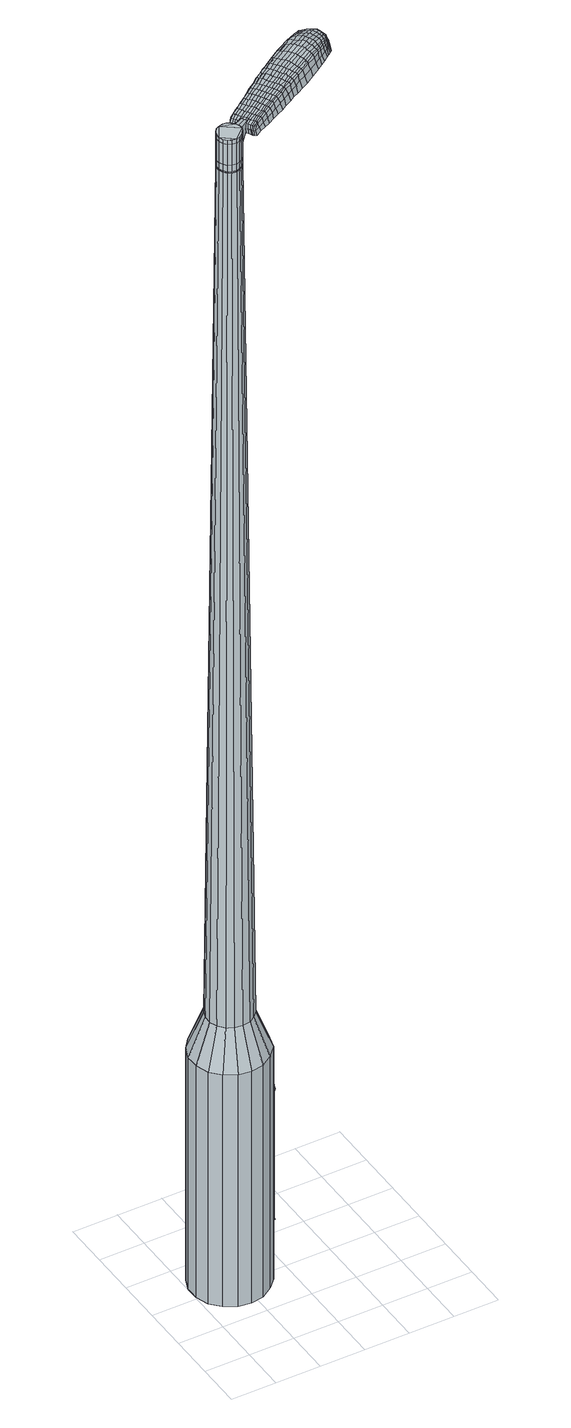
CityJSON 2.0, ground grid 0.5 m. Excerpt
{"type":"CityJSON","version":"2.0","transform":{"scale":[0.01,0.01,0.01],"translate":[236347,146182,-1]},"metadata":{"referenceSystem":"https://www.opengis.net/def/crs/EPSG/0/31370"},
"CityObjects":{
"object1":{"type":"GenericCityObject","attributes":{"cluster":681,"mean_distance_to_centroid":0.23,"new_centroid_x":236347.42,"new_centroid_y":146183.08,"mean_distance_to_camera":7.09,"H1":19.71,"H2":17.9,"Z_final":113.17,"cluster2":-1,"proj_x":236349.57,"proj_y":146186.73,"id_line":6602,"bearing_l":300.48,"distance":4.24,"orientation":"left","G_obj":30.48},"geometry":[{"type":"MultiSurface","lod":"2","boundaries":[[[0,1,2,3]],[[1,4,5,2]],[[4,6,7,5]],[[6,8,9,7]],[[8,10,11,9]],[[10,12,13,11]],[[12,14,15,13]],[[14,16,17,15]],[[16,18,19,17]],[[18,20,21,19]],[[20,22,23,21]],[[22,24,25,23]],[[24,26,27,25]],[[26,28,29,27]],[[28,30,31,29]],[[30,32,33,31]],[[32,34,35,33]],[[34,0,3,35]],[[36,37,38,39]],[[38,40,41,42]],[[41,43,42]],[[42,44,45,46]],[[45,47,46]],[[46,48,49,50]],[[49,51,50]],[[42,46,50,38]],[[50,52,39,38]],[[53,36,39]],[[2,5,7,35]],[[7,9,11,15]],[[11,13,15]],[[15,17,19,23]],[[19,21,23]],[[23,25,27,31]],[[27,29,31]],[[15,23,31,7]],[[31,33,35,7]],[[3,2,35]],[[1,0,54,55]],[[0,34,56,54]],[[34,32,57,56]],[[32,30,58,57]],[[30,28,59,58]],[[28,26,60,59]],[[26,24,61,60]],[[24,22,62,61]],[[22,20,63,62]],[[20,18,64,63]],[[18,16,65,64]],[[16,14,66,65]],[[14,12,67,66]],[[12,10,68,67]],[[10,8,69,68]],[[8,6,70,69]],[[6,4,71,70]],[[4,1,55,71]],[[55,54,72,73]],[[54,56,74,72]],[[56,57,75,74]],[[57,58,76,75]],[[58,59,77,76]],[[59,60,78,77]],[[60,61,79,78]],[[61,62,80,79]],[[62,63,81,80]],[[63,64,82,81]],[[64,65,83,82]],[[65,66,84,83]],[[66,67,85,84]],[[67,68,86,85]],[[68,69,87,86]],[[69,70,88,87]],[[70,71,89,88]],[[71,55,73,89]],[[90,91,92,93]],[[74,94,91,90]],[[95,96,94,74]],[[76,97,96,95]],[[77,98,97,76]],[[78,99,98,77]],[[100,101,99,78]],[[102,103,101,100]],[[104,105,103,102]],[[106,107,105,104]],[[108,109,107,106]],[[110,111,109,108]],[[112,113,111,110]],[[114,115,113,112]],[[87,116,115,114]],[[117,118,116,87]],[[119,120,118,117]],[[93,92,120,119]],[[121,122,123,124]],[[125,121,124,126]],[[127,125,126,128]],[[129,127,128,130]],[[131,129,130,132]],[[133,131,132,134]],[[135,133,134,136]],[[137,135,136,138]],[[139,137,138,140]],[[141,139,140,142]],[[143,141,142,144]],[[145,143,144,146]],[[147,145,146,148]],[[149,147,148,150]],[[151,149,150,152]],[[153,151,152,154]],[[73,72,90,93]],[[72,74,90]],[[75,95,74]],[[75,76,95]],[[79,100,78]],[[79,80,102,100]],[[80,81,104,102]],[[81,82,106,104]],[[82,83,108,106]],[[83,84,110,108]],[[84,85,112,110]],[[85,86,114,112]],[[86,87,114]],[[88,117,87]],[[88,89,119,117]],[[89,73,93,119]],[[155,156,92,91]],[[156,157,120,92]],[[157,158,118,120]],[[158,116,118]],[[159,115,116]],[[159,160,113,115]],[[160,161,111,113]],[[161,162,109,111]],[[162,163,107,109]],[[163,164,105,107]],[[164,165,103,105]],[[165,166,101,103]],[[166,99,101]],[[167,96,97]],[[167,94,96]],[[155,91,94]],[[39,52,153,168]],[[156,155,169,154]],[[53,39,168,122]],[[155,94,123,169]],[[36,53,122,121]],[[94,167,124,123]],[[37,36,121,125]],[[167,97,126,124]],[[38,37,125,127]],[[97,98,128,126]],[[40,38,127,129]],[[98,99,130,128]],[[41,40,129,131]],[[99,166,132,130]],[[43,41,131,133]],[[166,165,134,132]],[[42,43,133,135]],[[165,164,136,134]],[[44,42,135,137]],[[164,163,138,136]],[[45,44,137,139]],[[163,162,140,138]],[[47,45,139,141]],[[162,161,142,140]],[[46,47,141,143]],[[161,160,144,142]],[[48,46,143,145]],[[160,159,146,144]],[[49,48,145,147]],[[159,116,148,146]],[[51,49,147,149]],[[116,158,150,148]],[[50,51,149,151]],[[158,157,152,150]],[[52,50,151,153]],[[157,156,154,152]],[[153,154,170,171]],[[154,169,172,170]],[[169,123,173,172]],[[123,122,174,173]],[[122,168,175,174]],[[168,153,171,175]],[[176,177,178,179]],[[180,176,179,181]],[[176,180,182,183]],[[177,176,183,184]],[[185,186,187,188]],[[189,185,188,190]],[[185,189,191,192]],[[186,185,192,193]],[[194,195,196,197]],[[198,194,197,199]],[[194,198,200,201]],[[195,194,201,202]],[[203,204,205,206]],[[207,203,206,208]],[[203,207,209,210]],[[204,203,210,211]],[[212,213,214,215]],[[216,212,215,217]],[[212,216,218,219]],[[213,212,219,220]],[[221,222,223,224]],[[225,221,224,226]],[[221,225,227,228]],[[222,221,228,229]],[[230,231,232,233]],[[222,230,233,223]],[[230,222,229,234]],[[231,230,234,235]],[[236,237,238,239]],[[231,236,239,232]],[[236,231,235,240]],[[237,236,240,241]],[[242,180,181,243]],[[237,242,243,238]],[[242,237,241,244]],[[180,242,244,182]],[[245,246,247,248]],[[249,245,248,250]],[[245,249,251,252]],[[246,245,252,253]],[[254,255,256,257]],[[246,254,257,247]],[[254,246,253,258]],[[255,254,258,259]],[[260,261,262,263]],[[255,260,263,256]],[[260,255,259,264]],[[261,260,264,265]],[[266,267,268,269]],[[261,266,269,262]],[[266,261,265,270]],[[267,266,270,271]],[[272,177,184,273]],[[267,272,273,268]],[[272,267,271,274]],[[177,272,274,178]],[[275,276,277,278]],[[279,275,278,280]],[[275,279,281,282]],[[276,275,282,283]],[[284,285,286,287]],[[276,284,287,277]],[[284,276,283,288]],[[285,284,288,289]],[[290,291,292,293]],[[285,290,293,286]],[[290,285,289,294]],[[291,290,294,295]],[[296,189,190,297]],[[291,296,297,292]],[[296,291,295,298]],[[189,296,298,191]],[[299,300,301,302]],[[303,299,302,304]],[[299,303,305,306]],[[300,299,306,307]],[[308,309,310,311]],[[300,308,311,301]],[[308,300,307,312]],[[309,308,312,313]],[[314,315,316,317]],[[309,314,317,310]],[[314,309,313,318]],[[315,314,318,319]],[[320,321,322,323]],[[315,320,323,316]],[[320,315,319,324]],[[321,320,324,325]],[[326,186,193,327]],[[321,326,327,322]],[[326,321,325,328]],[[186,326,328,187]],[[329,215,214,330]],[[331,329,330,332]],[[329,331,333,334]],[[215,329,334,217]],[[335,331,332,336]],[[337,335,336,338]],[[335,337,339,340]],[[331,335,340,333]],[[341,337,338,342]],[[343,341,342,344]],[[341,343,345,346]],[[337,341,346,339]],[[347,343,344,348]],[[349,347,348,350]],[[347,349,351,352]],[[343,347,352,345]],[[353,349,350,354]],[[204,353,354,205]],[[353,204,211,355]],[[349,353,355,351]],[[356,357,202,201]],[[358,356,201,200]],[[356,358,359,360]],[[357,356,360,361]],[[362,363,361,360]],[[364,362,360,359]],[[362,364,365,366]],[[363,362,366,367]],[[368,369,367,366]],[[370,368,366,365]],[[368,370,371,372]],[[369,368,372,373]],[[374,375,373,372]],[[376,374,372,371]],[[374,376,209,207]],[[375,374,207,208]],[[377,378,379,380]],[[279,377,380,281]],[[377,279,280,381]],[[378,377,381,382]],[[383,198,199,384]],[[378,383,384,379]],[[383,378,382,385]],[[198,383,385,200]],[[386,387,388,389]],[[225,386,389,227]],[[386,225,226,390]],[[387,386,390,391]],[[392,393,394,395]],[[387,392,395,388]],[[392,387,391,396]],[[393,392,396,397]],[[398,195,202,399]],[[393,398,399,394]],[[398,393,397,400]],[[195,398,400,196]],[[401,402,403,404]],[[183,401,404,184]],[[401,183,182,405]],[[402,401,405,406]],[[407,408,409,410]],[[402,407,410,403]],[[407,402,406,411]],[[408,407,411,412]],[[413,206,205,414]],[[408,413,414,409]],[[413,408,412,415]],[[206,413,415,208]],[[416,417,418,419]],[[188,416,419,190]],[[416,188,187,420]],[[417,416,420,421]],[[422,210,209,423]],[[417,422,423,418]],[[422,417,421,424]],[[210,422,424,211]],[[425,426,427,428]],[[303,425,428,305]],[[425,303,304,429]],[[426,425,429,430]],[[431,216,217,432]],[[426,431,432,427]],[[431,426,430,433]],[[216,431,433,218]],[[434,435,436,437]],[[249,434,437,251]],[[434,249,250,438]],[[435,434,438,439]],[[440,441,442,443]],[[435,440,443,436]],[[440,435,439,444]],[[441,440,444,445]],[[446,213,220,447]],[[441,446,447,442]],[[446,441,445,448]],[[213,446,448,214]],[[449,450,439,438]],[[248,449,438,250]],[[449,248,247,451]],[[450,449,451,452]],[[453,454,445,444]],[[450,453,444,439]],[[453,450,452,455]],[[454,453,455,456]],[[457,330,214,448]],[[454,457,448,445]],[[457,454,456,458]],[[330,457,458,332]],[[459,460,461,462]],[[306,459,462,307]],[[459,306,305,428]],[[460,459,428,427]],[[463,334,333,464]],[[460,463,464,461]],[[463,460,427,432]],[[334,463,432,217]],[[465,466,452,451]],[[257,465,451,247]],[[465,257,256,467]],[[466,465,467,468]],[[469,470,456,455]],[[466,469,455,452]],[[469,466,468,471]],[[470,469,471,472]],[[473,336,332,458]],[[470,473,458,456]],[[473,470,472,474]],[[336,473,474,338]],[[475,476,477,478]],[[312,475,478,313]],[[475,312,307,462]],[[476,475,462,461]],[[479,340,339,480]],[[476,479,480,477]],[[479,476,461,464]],[[340,479,464,333]],[[481,482,468,467]],[[263,481,467,256]],[[481,263,262,483]],[[482,481,483,484]],[[485,486,472,471]],[[482,485,471,468]],[[485,482,484,487]],[[486,485,487,488]],[[489,342,338,474]],[[486,489,474,472]],[[489,486,488,490]],[[342,489,490,344]],[[491,492,493,494]],[[318,491,494,319]],[[491,318,313,478]],[[492,491,478,477]],[[495,346,345,496]],[[492,495,496,493]],[[495,492,477,480]],[[346,495,480,339]],[[497,498,484,483]],[[269,497,483,262]],[[497,269,268,499]],[[498,497,499,500]],[[501,502,488,487]],[[498,501,487,484]],[[501,498,500,503]],[[502,501,503,504]],[[505,348,344,490]],[[502,505,490,488]],[[505,502,504,506]],[[348,505,506,350]],[[507,508,509,510]],[[324,507,510,325]],[[507,324,319,494]],[[508,507,494,493]],[[511,352,351,512]],[[508,511,512,509]],[[511,508,493,496]],[[352,511,496,345]],[[513,514,500,499]],[[273,513,499,268]],[[513,273,184,404]],[[514,513,404,403]],[[515,516,504,503]],[[514,515,503,500]],[[515,514,403,410]],[[516,515,410,409]],[[517,354,350,506]],[[516,517,506,504]],[[517,516,409,414]],[[354,517,414,205]],[[518,519,421,420]],[[328,518,420,187]],[[518,328,325,510]],[[519,518,510,509]],[[520,355,211,424]],[[519,520,424,421]],[[520,519,509,512]],[[355,520,512,351]],[[521,522,382,381]],[[278,521,381,280]],[[521,278,277,523]],[[522,521,523,524]],[[525,358,200,385]],[[522,525,385,382]],[[525,522,524,526]],[[358,525,526,359]],[[527,528,529,530]],[[228,527,530,229]],[[527,228,227,389]],[[528,527,389,388]],[[531,532,533,534]],[[528,531,534,529]],[[531,528,388,395]],[[532,531,395,394]],[[535,357,361,536]],[[532,535,536,533]],[[535,532,394,399]],[[357,535,399,202]],[[537,538,524,523]],[[287,537,523,277]],[[537,287,286,539]],[[538,537,539,540]],[[541,364,359,526]],[[538,541,526,524]],[[541,538,540,542]],[[364,541,542,365]],[[543,544,545,546]],[[234,543,546,235]],[[543,234,229,530]],[[544,543,530,529]],[[547,548,549,550]],[[544,547,550,545]],[[547,544,529,534]],[[548,547,534,533]],[[551,363,367,552]],[[548,551,552,549]],[[551,548,533,536]],[[363,551,536,361]],[[553,554,540,539]],[[293,553,539,286]],[[553,293,292,555]],[[554,553,555,556]],[[557,370,365,542]],[[554,557,542,540]],[[557,554,556,558]],[[370,557,558,371]],[[559,560,561,562]],[[240,559,562,241]],[[559,240,235,546]],[[560,559,546,545]],[[563,564,565,566]],[[560,563,566,561]],[[563,560,545,550]],[[564,563,550,549]],[[567,369,373,568]],[[564,567,568,565]],[[567,564,549,552]],[[369,567,552,367]],[[569,570,556,555]],[[297,569,555,292]],[[569,297,190,419]],[[570,569,419,418]],[[571,376,371,558]],[[570,571,558,556]],[[571,570,418,423]],[[376,571,423,209]],[[572,573,406,405]],[[244,572,405,182]],[[572,244,241,562]],[[573,572,562,561]],[[574,575,412,411]],[[573,574,411,406]],[[574,573,561,566]],[[575,574,566,565]],[[576,375,208,415]],[[575,576,415,412]],[[576,575,565,568]],[[375,576,568,373]],[[577,578,579,580]],[[580,579,581,582]],[[583,581,579,584]],[[584,579,578,585]],[[586,587,588,589]],[[589,588,590,591]],[[592,590,588,593]],[[593,588,587,594]],[[595,596,597,598]],[[598,597,599,600]],[[601,599,597,602]],[[602,597,596,603]],[[604,605,606,607]],[[607,606,608,609]],[[610,608,606,611]],[[611,606,605,612]],[[613,614,615,616]],[[616,615,617,618]],[[619,617,615,620]],[[620,615,614,621]],[[622,623,624,625]],[[625,624,626,627]],[[628,626,624,629]],[[629,624,623,630]],[[631,632,633,634]],[[634,633,623,622]],[[630,623,633,635]],[[635,633,632,636]],[[637,638,639,640]],[[640,639,632,631]],[[636,632,639,641]],[[641,639,638,642]],[[582,581,643,644]],[[644,643,638,637]],[[642,638,643,645]],[[645,643,581,583]],[[646,647,648,649]],[[649,648,650,651]],[[652,650,648,653]],[[653,648,647,654]],[[655,656,657,658]],[[658,657,647,646]],[[654,647,657,659]],[[659,657,656,660]],[[661,662,663,664]],[[664,663,656,655]],[[660,656,663,665]],[[665,663,662,666]],[[667,668,669,670]],[[670,669,662,661]],[[666,662,669,671]],[[671,669,668,672]],[[585,578,673,674]],[[674,673,668,667]],[[672,668,673,675]],[[675,673,578,577]],[[676,677,678,679]],[[679,678,680,681]],[[682,680,678,683]],[[683,678,677,684]],[[685,686,687,688]],[[688,687,677,676]],[[684,677,687,689]],[[689,687,686,690]],[[691,692,693,694]],[[694,693,686,685]],[[690,686,693,695]],[[695,693,692,696]],[[591,590,697,698]],[[698,697,692,691]],[[696,692,697,699]],[[699,697,590,592]],[[700,701,702,703]],[[703,702,704,705]],[[706,704,702,707]],[[707,702,701,708]],[[709,710,711,712]],[[712,711,701,700]],[[708,701,711,713]],[[713,711,710,714]],[[715,716,717,718]],[[718,717,710,709]],[[714,710,717,719]],[[719,717,716,720]],[[721,722,723,724]],[[724,723,716,715]],[[720,716,723,725]],[[725,723,722,726]],[[594,587,727,728]],[[728,727,722,721]],[[726,722,727,729]],[[729,727,587,586]],[[613,616,730,731]],[[731,730,732,733]],[[734,732,730,735]],[[735,730,616,618]],[[733,732,736,737]],[[737,736,738,739]],[[740,738,736,741]],[[741,736,732,734]],[[739,738,742,743]],[[743,742,744,745]],[[746,744,742,747]],[[747,742,738,740]],[[745,744,748,749]],[[749,748,750,751]],[[752,750,748,753]],[[753,748,744,746]],[[751,750,754,755]],[[755,754,605,604]],[[612,605,754,756]],[[756,754,750,752]],[[603,757,758,602]],[[602,758,759,601]],[[760,759,758,761]],[[761,758,757,762]],[[762,763,764,761]],[[761,764,765,760]],[[766,765,764,767]],[[767,764,763,768]],[[768,769,770,767]],[[767,770,771,766]],[[772,771,770,773]],[[773,770,769,774]],[[774,775,776,773]],[[773,776,777,772]],[[610,777,776,608]],[[608,776,775,609]],[[778,779,780,781]],[[781,780,680,682]],[[681,680,780,782]],[[782,780,779,783]],[[600,599,784,785]],[[785,784,779,778]],[[783,779,784,786]],[[786,784,599,601]],[[787,788,789,790]],[[790,789,626,628]],[[627,626,789,791]],[[791,789,788,792]],[[793,794,795,796]],[[796,795,788,787]],[[792,788,795,797]],[[797,795,794,798]],[[603,596,799,800]],[[800,799,794,793]],[[798,794,799,801]],[[801,799,596,595]],[[802,803,804,805]],[[805,804,584,585]],[[583,584,804,806]],[[806,804,803,807]],[[808,809,810,811]],[[811,810,803,802]],[[807,803,810,812]],[[812,810,809,813]],[[604,607,814,815]],[[815,814,809,808]],[[813,809,814,816]],[[816,814,607,609]],[[817,818,819,820]],[[820,819,589,591]],[[586,589,819,821]],[[821,819,818,822]],[[610,611,823,824]],[[824,823,818,817]],[[822,818,823,825]],[[825,823,611,612]],[[826,827,828,829]],[[829,828,704,706]],[[705,704,828,830]],[[830,828,827,831]],[[618,617,832,833]],[[833,832,827,826]],[[831,827,832,834]],[[834,832,617,619]],[[835,836,837]],[[837,836,650,652]],[[651,650,836,838]],[[839,840,841,842]],[[842,841,836,835]],[[838,836,841,843]],[[843,841,840,844]],[[621,614,845,846]],[[846,845,840,839]],[[844,840,845,847]],[[847,845,614,613]],[[848,849,838]],[[838,849,649,651]],[[646,649,849,850]],[[850,849,848,851]],[[844,852,853,843]],[[843,853,848,838]],[[851,848,853,854]],[[854,853,852,855]],[[613,731,856,847]],[[847,856,852,844]],[[855,852,856,857]],[[857,856,731,733]],[[858,859,860]],[[860,859,707,708]],[[706,707,859,829]],[[829,859,826]],[[734,735,861,862]],[[862,861,859,858]],[[826,859,861,833]],[[833,861,735,618]],[[851,863,864,850]],[[850,864,658,646]],[[655,658,864,865]],[[865,864,863,866]],[[855,867,868,854]],[[854,868,863,851]],[[866,863,868,869]],[[869,868,867,870]],[[733,737,871,857]],[[857,871,867,855]],[[870,867,871,872]],[[872,871,737,739]],[[873,874,875,876]],[[876,875,713,714]],[[708,713,875,860]],[[860,875,874,858]],[[740,741,877,878]],[[878,877,874,873]],[[858,874,877,862]],[[862,877,741,734]],[[866,879,880,865]],[[865,880,664,655]],[[661,664,880,881]],[[881,880,879,882]],[[870,883,884,869]],[[869,884,879,866]],[[882,879,884,885]],[[885,884,883,886]],[[739,743,887,872]],[[872,887,883,870]],[[886,883,887,888]],[[888,887,743,745]],[[889,890,891,892]],[[892,891,719,720]],[[714,719,891,876]],[[876,891,890,873]],[[746,747,893,894]],[[894,893,890,889]],[[873,890,893,878]],[[878,893,747,740]],[[882,895,896,881]],[[881,896,670,661]],[[667,670,896,897]],[[897,896,895,898]],[[886,899,900,885]],[[885,900,895,882]],[[898,895,900,901]],[[901,900,899,902]],[[745,749,903,888]],[[888,903,899,886]],[[902,899,903,904]],[[904,903,749,751]],[[905,906,907,908]],[[908,907,725,726]],[[720,725,907,892]],[[892,907,906,889]],[[752,753,909,910]],[[910,909,906,905]],[[889,906,909,894]],[[894,909,753,746]],[[898,911,912,897]],[[897,912,674,667]],[[585,674,912,805]],[[805,912,911,802]],[[902,913,914,901]],[[901,914,911,898]],[[802,911,914,811]],[[811,914,913,808]],[[751,755,915,904]],[[904,915,913,902]],[[808,913,915,815]],[[815,915,755,604]],[[822,916,917,821]],[[821,917,729,586]],[[726,729,917,908]],[[908,917,916,905]],[[612,756,918,825]],[[825,918,916,822]],[[905,916,918,910]],[[910,918,756,752]],[[783,919,920,782]],[[782,920,679,681]],[[676,679,920,921]],[[921,920,919,922]],[[601,759,923,786]],[[786,923,919,783]],[[922,919,923,924]],[[924,923,759,760]],[[925,926,927,928]],[[928,927,629,630]],[[628,629,927,790]],[[790,927,926,787]],[[929,930,931,932]],[[932,931,926,925]],[[787,926,931,796]],[[796,931,930,793]],[[762,757,933,934]],[[934,933,930,929]],[[793,930,933,800]],[[800,933,757,603]],[[922,935,936,921]],[[921,936,688,676]],[[685,688,936,937]],[[937,936,935,938]],[[760,765,939,924]],[[924,939,935,922]],[[938,935,939,940]],[[940,939,765,766]],[[941,942,943,944]],[[944,943,635,636]],[[630,635,943,928]],[[928,943,942,925]],[[945,946,947,948]],[[948,947,942,941]],[[925,942,947,932]],[[932,947,946,929]],[[768,763,949,950]],[[950,949,946,945]],[[929,946,949,934]],[[934,949,763,762]],[[938,951,952,937]],[[937,952,694,685]],[[691,694,952,953]],[[953,952,951,954]],[[766,771,955,940]],[[940,955,951,938]],[[954,951,955,956]],[[956,955,771,772]],[[957,958,959,960]],[[960,959,641,642]],[[636,641,959,944]],[[944,959,958,941]],[[961,962,963,964]],[[964,963,958,957]],[[941,958,963,948]],[[948,963,962,945]],[[774,769,965,966]],[[966,965,962,961]],[[945,962,965,950]],[[950,965,769,768]],[[954,967,968,953]],[[953,968,698,691]],[[591,698,968,820]],[[820,968,967,817]],[[772,777,969,956]],[[956,969,967,954]],[[817,967,969,824]],[[824,969,777,610]],[[807,970,971,806]],[[806,971,645,583]],[[642,645,971,960]],[[960,971,970,957]],[[813,972,973,812]],[[812,973,970,807]],[[957,970,973,964]],[[964,973,972,961]],[[609,775,974,816]],[[816,974,972,813]],[[961,972,974,966]],[[966,974,775,774]],[[577,580,179,178]],[[580,582,181,179]],[[592,593,192,191]],[[593,594,193,192]],[[595,598,197,196]],[[598,600,199,197]],[[619,620,219,218]],[[620,621,220,219]],[[622,625,224,223]],[[625,627,226,224]],[[631,634,233,232]],[[634,622,223,233]],[[637,640,239,238]],[[640,631,232,239]],[[582,644,243,181]],[[644,637,238,243]],[[652,653,252,251]],[[653,654,253,252]],[[654,659,258,253]],[[659,660,259,258]],[[660,665,264,259]],[[665,666,265,264]],[[666,671,270,265]],[[671,672,271,270]],[[672,675,274,271]],[[675,577,178,274]],[[682,683,282,281]],[[683,684,283,282]],[[684,689,288,283]],[[689,690,289,288]],[[690,695,294,289]],[[695,696,295,294]],[[696,699,298,295]],[[699,592,191,298]],[[700,703,302,301]],[[703,705,304,302]],[[709,712,311,310]],[[712,700,301,311]],[[715,718,317,316]],[[718,709,310,317]],[[721,724,323,322]],[[724,715,316,323]],[[594,728,327,193]],[[728,721,322,327]],[[778,781,380,379]],[[781,682,281,380]],[[600,785,384,199]],[[785,778,379,384]],[[627,791,390,226]],[[791,792,391,390]],[[792,797,396,391]],[[797,798,397,396]],[[798,801,400,397]],[[801,595,196,400]],[[705,830,429,304]],[[830,831,430,429]],[[831,834,433,430]],[[834,619,218,433]],[[835,837,437,436]],[[837,652,251,437]],[[839,842,443,442]],[[842,835,436,443]],[[621,846,447,220]],[[846,839,442,447]],[[975,976,977,978]],[[979,980,978,977]],[[981,982,983,984]],[[985,986,987,988]],[[976,989,990,977]],[[991,979,977,990]],[[992,981,984,993]],[[994,995,986,985]],[[989,996,997,990]],[[997,998,991,990]],[[999,992,993,1000]],[[1001,995,994,1002]],[[996,1003,1004,997]],[[1004,1005,998,997]],[[1006,999,1000,1007]],[[1008,1001,1002,1009]],[[1010,1011,1012,1013]],[[1014,1015,1011,1010]],[[1014,1016,1017,1015]],[[1016,1018,1019,1017]],[[1020,1021,1022,1023]],[[1024,1025,1021,1020]],[[1026,1025,1024]],[[1027,1028,1025,1026]],[[1023,1012,1011,1020]],[[1020,1011,1015,1024]],[[1015,1017,1026,1024]],[[1017,1019,1027,1026]],[[984,983,980,979]],[[993,984,979,991]],[[998,1000,993,991]],[[1005,1007,1000,998]],[[985,988,982,981]],[[994,985,981,992]],[[1002,994,992,999]],[[1009,1002,999,1006]],[[986,1010,1013,987]],[[995,1014,1010,986]],[[1016,1014,995,1001]],[[1018,1016,1001,1008]],[[1029,1030,1031,1032]],[[1031,1033,1034,1035]],[[1031,1035,1036,1037]],[[1031,1037,1032]],[[1038,1029,1032,1039]],[[1040,1039,1032,1041]],[[1042,1041,1032]],[[1043,1031,1030,1044]],[[1045,1043,1044,1046]],[[1047,1045,1046,1048]],[[1049,1047,1048,1050]],[[1051,1049,1050,1052]],[[1052,1053,1054,1055]],[[1052,1055,1056,1057]],[[1052,1057,1058,1059]],[[1058,1060,1061,1062]],[[1058,1062,1063,1064]],[[1058,1064,1059]],[[1052,1059,1051]],[[1065,1066,1030,1029]],[[1067,1068,1033,1031]],[[1069,1070,1042,1032]],[[1066,1071,1044,1030]],[[1072,1067,1031,1043]],[[1071,1073,1046,1044]],[[1074,1072,1043,1045]],[[1073,1075,1048,1046]],[[1076,1074,1045,1047]],[[1075,1077,1050,1048]],[[1078,1076,1047,1049]],[[1077,1079,1052,1050]],[[1080,1078,1049,1051]],[[1079,1081,1053,1052]],[[1082,1083,1060,1058]],[[1084,1080,1051,1059]],[[1054,1053,1081,1085]],[[1055,1054,1085,1086]],[[1056,1055,1086,1087]],[[1057,1056,1087,1088]],[[1058,1057,1088,1082]],[[1089,1065,1029,1038]],[[1090,1089,1038,1039]],[[1091,1090,1039,1040]],[[1092,1091,1040,1041]],[[1070,1092,1041,1042]],[[1034,1033,1068,1093]],[[1061,1060,1083,1094]],[[1035,1034,1093,1095]],[[1036,1035,1095,1096]],[[1037,1036,1096,1097]],[[1032,1037,1097,1069]],[[1062,1061,1094,1098]],[[1063,1062,1098,1099]],[[1064,1063,1099,1100]],[[1059,1064,1100,1084]]]}]}
},
"vertices":[
[79,131,384],[84,118,384],[84,118,96],[79,131,96],[84,103,384],[84,103,96],[80,89,384],[80,89,96],[70,78,384],[70,78,96],[57,70,384],[57,70,96],[43,68,384],[43,68,96],[29,70,384],[29,70,96],[16,77,384],[16,77,96],[6,88,384],[6,88,96],[1,102,384],[1,102,96],[1,117,384],[1,117,96],[6,131,384],[6,131,96],[15,142,384],[15,142,96],[28,150,384],[28,150,96],[42,152,384],[42,152,96],[57,150,384],[57,150,96],[70,143,384],[70,143,96],[47,123,1524],[43,123,1524],[38,122,1524],[54,117,1524],[34,120,1524],[31,116,1524],[29,107,1524],[29,112,1524],[31,103,1524],[34,99,1524],[43,96,1524],[38,97,1524],[47,97,1524],[51,100,1524],[56,108,1524],[54,103,1524],[56,112,1524],[51,120,1524],[64,123,429],[67,114,429],[59,129,429],[51,134,429],[42,135,429],[34,133,429],[26,129,429],[21,122,429],[18,114,429],[18,105,429],[21,97,429],[27,90,429],[34,86,429],[43,85,429],[52,86,429],[59,91,429],[65,97,429],[68,106,429],[54,117,1483],[56,112,1483],[51,120,1483],[47,123,1483],[43,123,1483],[38,122,1483],[34,120,1483],[31,116,1483],[29,112,1483],[29,107,1483],[31,103,1483],[34,99,1483],[38,97,1483],[43,96,1483],[47,97,1483],[51,100,1483],[54,103,1483],[56,108,1483],[54,116,1483],[54,116,1485],[55,112,1485],[55,112,1483],[51,120,1485],[47,122,1483],[47,122,1485],[43,123,1485],[38,122,1485],[34,120,1485],[32,116,1483],[32,116,1485],[30,112,1483],[30,112,1485],[30,108,1483],[30,108,1485],[32,103,1483],[32,103,1485],[35,100,1483],[35,100,1485],[38,98,1483],[38,98,1485],[43,97,1483],[43,97,1485],[47,98,1483],[47,98,1485],[51,100,1485],[54,104,1483],[54,104,1485],[55,108,1483],[55,108,1485],[47,123,1519],[51,120,1519],[51,120,1493],[47,123,1493],[43,123,1519],[43,123,1493],[38,122,1519],[38,122,1493],[34,120,1519],[34,120,1493],[31,116,1519],[31,116,1493],[29,112,1519],[29,112,1493],[29,107,1519],[29,107,1493],[31,103,1519],[31,103,1493],[34,99,1519],[34,99,1493],[38,97,1519],[38,97,1493],[43,96,1519],[43,96,1493],[47,97,1519],[47,97,1493],[51,100,1519],[51,100,1493],[54,103,1519],[54,103,1493],[56,108,1519],[56,108,1493],[56,112,1519],[56,112,1493],[54,117,1485],[56,112,1485],[56,108,1485],[54,103,1485],[47,97,1485],[43,96,1485],[38,97,1485],[34,99,1485],[31,103,1485],[29,107,1485],[29,112,1485],[31,116,1485],[47,123,1485],[54,117,1519],[54,117,1493],[72,123,1513],[72,123,1518],[70,126,1513],[69,129,1513],[69,129,1518],[70,126,1518],[144,147,1519],[138,144,1518],[140,143,1509],[146,146,1510],[152,151,1519],[154,150,1510],[150,152,1526],[143,148,1525],[136,144,1525],[125,180,1519],[119,176,1518],[119,175,1525],[125,178,1525],[132,185,1519],[132,183,1526],[133,187,1510],[125,182,1510],[119,178,1509],[197,202,1519],[199,199,1519],[200,200,1513],[198,203,1513],[194,205,1519],[195,206,1513],[193,204,1524],[196,202,1524],[197,198,1524],[133,165,1530],[127,161,1529],[128,158,1529],[135,162,1530],[141,169,1531],[143,166,1531],[139,173,1530],[131,168,1530],[125,164,1529],[64,124,1512],[65,121,1512],[66,122,1517],[65,124,1517],[62,126,1512],[63,127,1517],[63,127,1506],[64,124,1506],[66,122,1506],[194,178,1519],[192,176,1519],[193,175,1512],[196,177,1512],[196,180,1518],[198,179,1512],[195,180,1522],[194,179,1523],[191,177,1524],[188,173,1519],[183,170,1519],[185,169,1512],[190,173,1512],[187,174,1524],[182,171,1525],[178,167,1519],[172,163,1519],[174,162,1511],[180,166,1511],[177,168,1526],[170,163,1526],[162,157,1519],[164,156,1510],[160,158,1526],[78,113,1513],[85,117,1513],[84,117,1518],[77,114,1517],[73,111,1512],[74,112,1516],[74,110,1506],[80,113,1507],[87,116,1507],[92,120,1514],[99,123,1515],[97,124,1520],[91,121,1519],[93,119,1507],[100,123,1507],[105,127,1515],[112,130,1516],[110,131,1522],[104,128,1521],[107,126,1508],[114,129,1508],[119,134,1517],[125,137,1517],[123,138,1524],[117,134,1523],[120,133,1508],[127,136,1509],[131,140,1518],[130,141,1524],[133,140,1509],[177,209,1519],[174,208,1519],[174,207,1524],[177,208,1523],[179,210,1518],[179,209,1522],[180,212,1512],[177,211,1512],[174,210,1512],[170,206,1519],[164,203,1519],[165,202,1525],[170,205,1524],[170,208,1512],[165,205,1512],[159,201,1519],[152,197,1519],[152,195,1526],[159,199,1526],[159,203,1511],[152,199,1511],[142,191,1519],[142,189,1526],[143,193,1510],[63,139,1513],[70,144,1513],[70,145,1507],[63,141,1507],[59,136,1512],[59,137,1506],[60,136,1516],[63,138,1517],[69,142,1518],[76,148,1514],[82,152,1515],[82,154,1507],[76,149,1507],[76,146,1519],[82,150,1520],[88,156,1515],[94,160,1516],[95,162,1508],[88,158,1508],[88,154,1521],[94,159,1522],[101,164,1517],[107,168,1517],[107,170,1509],[101,166,1508],[101,163,1523],[107,167,1524],[113,172,1518],[113,174,1509],[113,171,1524],[69,127,1519],[71,125,1519],[76,131,1520],[77,128,1520],[74,133,1520],[68,129,1519],[82,134,1522],[84,132,1522],[89,138,1523],[90,136,1523],[87,141,1523],[81,137,1521],[95,142,1524],[96,140,1524],[101,146,1525],[103,143,1525],[100,149,1525],[93,145,1524],[108,150,1526],[109,147,1526],[114,153,1527],[116,151,1527],[112,156,1527],[106,153,1526],[120,157,1528],[122,154,1528],[119,160,1528],[193,200,1527],[195,197,1527],[190,203,1526],[186,201,1527],[189,198,1528],[191,194,1528],[184,195,1529],[185,191,1529],[181,198,1528],[175,194,1530],[177,191,1530],[179,188,1530],[171,187,1531],[173,184,1531],[168,190,1530],[161,186,1531],[163,182,1531],[165,179,1531],[152,176,1531],[154,173,1531],[150,179,1531],[182,210,1518],[185,210,1519],[185,211,1513],[182,212,1513],[181,209,1523],[184,208,1523],[189,208,1519],[190,209,1513],[188,207,1524],[198,182,1518],[199,184,1518],[197,184,1523],[196,182,1523],[199,181,1513],[200,184,1513],[200,188,1519],[200,192,1519],[199,191,1524],[198,187,1523],[201,188,1513],[201,192,1513],[200,196,1519],[198,195,1524],[201,196,1513],[142,149,1528],[141,151,1528],[134,147,1528],[135,146,1527],[149,153,1528],[148,155,1529],[139,153,1529],[138,156,1530],[132,153,1529],[133,150,1528],[147,157,1529],[146,160,1530],[136,159,1530],[130,155,1529],[144,163,1531],[125,177,1528],[127,175,1529],[134,180,1529],[133,182,1528],[119,173,1527],[121,171,1528],[129,172,1529],[136,176,1530],[123,168,1528],[58,134,1512],[59,132,1512],[60,132,1517],[59,134,1517],[58,135,1506],[59,133,1506],[60,129,1512],[62,130,1517],[61,130,1506],[71,111,1512],[70,112,1512],[71,112,1506],[72,111,1506],[72,112,1517],[71,113,1517],[69,114,1512],[68,117,1512],[69,117,1506],[70,114,1506],[70,115,1517],[69,118,1517],[66,119,1512],[67,119,1506],[67,120,1517],[77,115,1519],[76,116,1519],[83,118,1520],[82,120,1520],[75,118,1519],[73,120,1519],[81,122,1520],[80,124,1520],[72,122,1519],[78,126,1520],[64,137,1519],[65,135,1519],[71,139,1520],[70,141,1520],[66,132,1519],[73,136,1520],[90,122,1521],[89,123,1521],[96,125,1522],[95,127,1522],[88,125,1521],[86,127,1521],[94,129,1522],[93,131,1523],[85,130,1522],[91,133,1523],[76,145,1521],[77,143,1521],[83,147,1522],[82,149,1522],[79,140,1521],[85,144,1522],[103,129,1523],[102,130,1523],[109,132,1524],[109,134,1524],[101,132,1523],[99,135,1524],[107,136,1525],[106,138,1525],[98,137,1524],[104,141,1525],[89,153,1523],[90,151,1523],[96,155,1524],[95,157,1524],[91,148,1524],[98,152,1525],[116,135,1525],[115,137,1525],[122,139,1526],[122,140,1526],[114,139,1526],[112,142,1526],[120,143,1527],[119,145,1527],[111,144,1526],[117,148,1527],[101,161,1525],[102,159,1525],[108,163,1526],[107,165,1526],[104,156,1526],[110,160,1527],[129,142,1527],[128,144,1527],[127,146,1527],[125,149,1528],[124,152,1528],[113,169,1527],[114,167,1527],[116,164,1528],[179,208,1525],[182,207,1525],[176,206,1526],[178,205,1526],[186,205,1526],[182,203,1527],[194,181,1525],[195,183,1525],[192,181,1526],[191,179,1525],[196,186,1525],[196,190,1526],[193,187,1527],[193,184,1526],[196,193,1526],[192,191,1527],[171,204,1526],[173,203,1527],[166,201,1527],[168,200,1528],[177,201,1528],[171,197,1529],[187,176,1526],[187,178,1527],[182,174,1528],[182,172,1527],[188,181,1527],[188,184,1528],[182,181,1529],[182,177,1528],[187,188,1528],[181,184,1530],[160,198,1528],[162,197,1529],[153,194,1528],[155,192,1529],[165,194,1529],[158,189,1530],[177,169,1528],[177,171,1528],[169,167,1529],[170,165,1528],[176,174,1529],[176,177,1530],[168,173,1530],[169,169,1530],[174,180,1530],[167,176,1531],[143,188,1529],[145,186,1529],[147,183,1530],[160,159,1528],[159,161,1529],[158,163,1530],[157,167,1530],[155,170,1531],[139,145,1509],[137,145,1518],[143,149,1518],[145,148,1509],[151,153,1519],[153,152,1510],[149,154,1525],[142,149,1525],[135,146,1525],[120,173,1525],[120,175,1518],[126,179,1518],[126,177,1525],[133,183,1519],[133,181,1525],[134,185,1510],[126,181,1509],[120,177,1509],[198,199,1513],[197,198,1519],[195,201,1519],[196,201,1513],[192,204,1519],[193,204,1513],[191,203,1524],[194,200,1524],[195,197,1524],[129,158,1528],[127,161,1528],[133,165,1529],[135,162,1529],[141,169,1529],[143,167,1529],[139,172,1529],[132,168,1529],[125,164,1528],[68,123,1516],[67,122,1512],[66,125,1512],[66,125,1516],[64,127,1512],[65,128,1516],[65,128,1506],[66,125,1506],[68,123,1506],[192,177,1512],[191,178,1519],[193,179,1518],[195,179,1512],[195,181,1518],[196,180,1512],[194,181,1522],[192,180,1523],[190,178,1523],[184,171,1512],[182,172,1519],[187,175,1519],[188,174,1512],[186,176,1524],[181,172,1525],[173,164,1511],[171,164,1519],[177,168,1519],[179,168,1511],[176,169,1525],[169,165,1526],[161,159,1519],[163,158,1510],[159,159,1526],[83,119,1518],[84,118,1513],[78,115,1513],[77,116,1517],[73,113,1512],[73,114,1515],[74,112,1506],[79,115,1506],[86,118,1507],[97,126,1520],[98,125,1514],[91,122,1514],[90,122,1519],[93,121,1507],[99,125,1507],[110,133,1522],[111,132,1516],[104,129,1515],[103,129,1521],[106,128,1508],[113,131,1508],[123,139,1523],[124,139,1517],[118,135,1516],[116,136,1522],[119,135,1508],[126,138,1508],[131,142,1517],[129,143,1524],[133,141,1509],[175,205,1523],[175,206,1519],[178,207,1518],[178,206,1523],[180,208,1518],[180,207,1522],[180,210,1512],[178,209,1512],[175,208,1512],[165,200,1525],[165,202,1519],[170,204,1519],[171,203,1524],[171,206,1512],[166,203,1512],[153,193,1526],[153,195,1519],[160,199,1519],[160,197,1525],[160,201,1511],[153,197,1511],[143,189,1519],[143,188,1526],[144,191,1510],[71,143,1507],[71,142,1513],[64,138,1513],[65,139,1506],[60,135,1512],[61,136,1506],[61,134,1515],[65,137,1517],[71,141,1518],[83,152,1507],[83,150,1514],[77,146,1514],[77,148,1507],[77,145,1519],[83,149,1520],[96,160,1508],[96,159,1516],[89,154,1515],[90,156,1508],[89,153,1521],[96,157,1522],[108,169,1508],[108,167,1517],[102,163,1516],[102,165,1508],[102,161,1522],[108,165,1523],[114,171,1517],[114,173,1509],[114,169,1524],[70,127,1518],[72,125,1518],[76,131,1519],[78,129,1519],[75,133,1519],[69,130,1518],[83,135,1520],[84,132,1520],[89,139,1521],[91,136,1521],[88,141,1521],[81,137,1520],[96,142,1523],[97,140,1523],[102,146,1524],[103,144,1524],[100,149,1524],[94,145,1523],[108,150,1525],[110,147,1525],[115,154,1526],[116,151,1526],[113,156,1526],[107,153,1525],[121,157,1527],[122,155,1527],[119,160,1527],[194,196,1526],[192,199,1526],[189,202,1525],[186,200,1526],[188,197,1526],[190,194,1526],[185,191,1528],[183,194,1528],[181,197,1527],[174,193,1528],[177,190,1529],[179,187,1529],[172,184,1530],[171,187,1530],[168,190,1529],[161,185,1530],[163,182,1530],[165,179,1530],[154,173,1530],[152,176,1530],[150,179,1530],[184,209,1513],[184,208,1518],[181,208,1518],[181,210,1512],[181,207,1523],[183,206,1523],[188,206,1519],[189,207,1513],[187,205,1523],[195,185,1523],[197,185,1518],[196,183,1518],[194,183,1523],[197,182,1512],[198,184,1512],[197,191,1523],[198,192,1519],[198,188,1519],[196,188,1523],[199,188,1513],[199,192,1513],[198,195,1519],[196,194,1524],[199,195,1513],[134,148,1527],[141,151,1527],[141,150,1527],[135,147,1526],[149,154,1527],[148,156,1528],[132,153,1528],[138,157,1528],[139,154,1528],[133,150,1527],[147,158,1528],[146,161,1529],[137,159,1529],[130,156,1528],[144,164,1529],[135,179,1528],[127,175,1527],[126,176,1527],[134,180,1527],[120,172,1526],[121,171,1527],[129,171,1528],[137,176,1528],[123,168,1527],[62,133,1516],[61,133,1512],[60,134,1512],[61,134,1516],[60,135,1506],[61,134,1506],[62,130,1512],[63,131,1516],[63,131,1506],[73,113,1506],[72,113,1512],[73,112,1506],[73,114,1516],[71,118,1506],[70,118,1512],[71,115,1512],[72,115,1506],[72,116,1516],[70,119,1516],[68,120,1512],[69,120,1506],[69,121,1516],[76,117,1518],[77,116,1518],[83,119,1519],[83,120,1519],[74,121,1518],[75,119,1518],[82,122,1519],[80,124,1519],[73,123,1518],[79,126,1519],[71,139,1519],[65,136,1518],[71,140,1519],[67,133,1518],[73,137,1519],[89,124,1520],[90,123,1520],[96,126,1521],[96,127,1521],[87,128,1520],[88,126,1520],[95,129,1521],[93,132,1521],[85,130,1520],[92,134,1521],[84,147,1521],[78,143,1520],[77,144,1520],[83,148,1521],[79,140,1520],[86,144,1521],[102,131,1522],[103,130,1522],[109,133,1523],[109,134,1523],[100,135,1522],[101,133,1522],[108,136,1523],[106,139,1524],[98,138,1523],[105,141,1524],[97,155,1523],[90,151,1522],[90,152,1522],[96,156,1523],[92,148,1522],[98,152,1523],[115,138,1524],[116,137,1524],[122,140,1525],[122,141,1525],[113,142,1525],[114,140,1524],[120,143,1525],[119,146,1526],[111,145,1525],[118,149,1526],[109,163,1525],[103,159,1524],[102,160,1524],[108,164,1525],[105,156,1524],[111,160,1525],[128,145,1526],[129,144,1526],[125,150,1527],[127,147,1526],[124,152,1527],[115,167,1526],[114,168,1526],[117,164,1526],[181,206,1524],[179,206,1524],[176,205,1525],[178,204,1525],[185,204,1525],[182,202,1525],[191,181,1525],[194,183,1524],[193,182,1524],[190,180,1525],[192,188,1526],[195,190,1525],[194,186,1524],[192,184,1525],[195,193,1525],[191,191,1526],[173,202,1526],[171,202,1526],[166,200,1526],[168,199,1527],[177,200,1526],[171,196,1527],[181,175,1527],[186,178,1526],[186,177,1526],[181,173,1526],[181,181,1528],[187,185,1527],[187,181,1526],[181,178,1527],[186,188,1527],[180,184,1528],[162,196,1527],[161,197,1527],[154,193,1527],[155,192,1528],[165,193,1528],[158,189,1529],[169,167,1528],[176,172,1527],[176,170,1527],[169,166,1527],[167,173,1529],[175,177,1529],[176,174,1528],[168,170,1528],[174,181,1529],[166,176,1530],[145,186,1528],[144,187,1528],[147,182,1529],[159,161,1528],[159,160,1528],[157,167,1529],[158,164,1529],[155,170,1530],[74,112,1508],[70,118,1508],[99,134,1509],[103,127,1509],[118,144,1510],[122,136,1510],[153,163,1512],[157,155,1512],[142,146,1511],[137,154,1511],[168,172,1513],[179,180,1514],[184,172,1514],[173,164,1513],[67,124,1508],[95,140,1509],[114,151,1510],[148,171,1512],[132,162,1511],[163,181,1513],[175,187,1514],[64,130,1508],[91,147,1509],[109,159,1510],[143,179,1512],[128,170,1511],[170,195,1514],[159,189,1513],[60,135,1508],[87,154,1509],[105,166,1510],[138,187,1512],[123,178,1511],[166,203,1514],[154,197,1513],[191,187,1514],[194,190,1514],[198,184,1514],[195,180,1514],[186,194,1514],[191,197,1514],[182,201,1514],[187,203,1514],[178,209,1514],[183,209,1514],[197,195,1515],[198,200,1515],[198,199,1515],[199,191,1515],[195,199,1515],[197,201,1515],[192,203,1515],[190,206,1515],[196,202,1515],[39,153,334],[43,154,334],[43,154,165],[29,151,171],[39,153,165],[36,152,165],[33,152,166],[31,151,167],[30,151,169],[36,152,334],[33,152,333],[31,151,332],[30,151,331],[29,151,328],[58,151,165],[58,151,334],[71,143,165],[71,143,334],[80,132,165],[80,132,334],[86,118,165],[86,118,334],[86,103,165],[86,103,334],[85,99,334],[84,95,334],[83,93,333],[82,91,332],[82,89,331],[81,89,328],[85,99,165],[81,89,171],[82,89,169],[82,91,167],[83,93,166],[84,95,165],[40,150,334],[44,151,334],[44,151,165],[40,150,165],[30,148,171],[30,148,328],[57,148,334],[57,148,165],[69,141,334],[69,141,165],[78,130,334],[78,130,165],[83,117,334],[83,117,165],[83,104,334],[83,104,165],[82,100,334],[79,90,328],[79,90,171],[82,100,165],[81,96,334],[80,94,333],[79,92,332],[79,90,331],[36,149,334],[33,149,333],[31,149,332],[30,148,331],[36,149,165],[79,90,169],[33,149,166],[31,149,167],[30,148,169],[79,92,167],[80,94,166],[81,96,165]
]}
